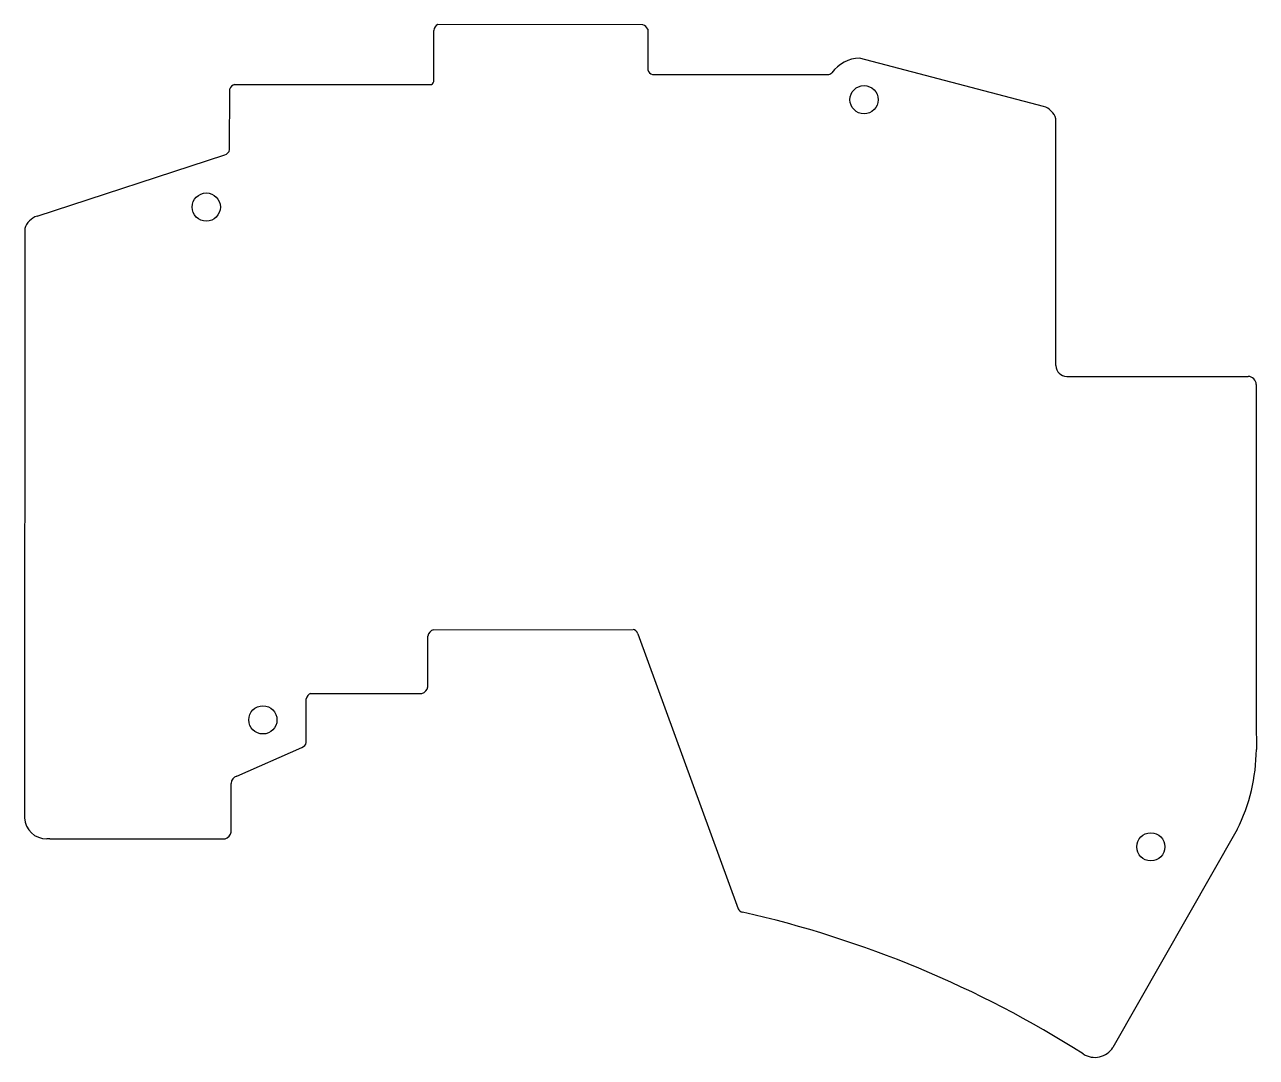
# Model space of a CAD drawing. Extents: x 35 to 149, y -145 to -49.
import ezdxf

# ---------------------------------------------------------------- set-up
doc = ezdxf.new("R2010")
doc.units = 0
doc.layers.add('BLACK', color=7, linetype='CONTINUOUS')

msp = doc.modelspace()

# ---------------------------------------------------------------- linework, layer by layer
at = {"layer": 'BLACK', "linetype": 'CONTINUOUS'}
for p, q in [((92.4031, -49.505), (73.532, -49.4739)), ((92.8531, -49.905), (92.877, -53.65)), ((73.147, -54.6011), (73.152, -50)), ((129.325, -57.0139), (112.371, -52.5555)), ((93.3009, -54.07), (109.427, -54.0643)), ((54.3414, -60.9913), (54.3509, -55.405)), ((54.8009, -55.005), (72.9448, -55.0009)), ((130.458, -80.8949), (130.463, -58.15)), ((36.602, -67.125), (53.902, -61.475)), ((35.4659, -68.2633), (35.458, -122.569)), ((131.458, -81.8949), (148.162, -81.892)), ((148.912, -82.642), (148.912, -113.755)), ((73.1333, -105.239), (91.502, -105.2)), ((72.6029, -110.485), (72.602, -105.825)), ((91.952, -105.6), (101.201, -130.94)), ((61.807, -111.099), (72.052, -111.1)), ((61.407, -115.621), (61.402, -111.6)), ((148.912, -113.755), (148.924, -116.274)), ((55.002, -118.715), (61.007, -116.071)), ((54.477, -123.875), (54.477, -119.395)), ((147.162, -123.64), (135.71, -143.725)), ((37.768, -124.501), (37.493, -124.5)), ((37.768, -124.501), (53.927, -124.5))]:
    msp.add_line(p, q, dxfattribs=at)
at = {"layer": 'BLACK'}
for centre in [(112.782, -56.389), (52.192, -66.289), (57.402, -113.539), (139.202, -125.239)]:
    msp.add_circle(centre, 1.3, dxfattribs=at)
for centre, radius, start, end in [((73.7428, -50.0265), 0.5914, 110.88, 177.432), ((92.2434, -50.1378), 0.6526, 20.8971, 75.8357), ((112.502, -55.875), 3.3221, 92.2659, 143.855), ((93.4444, -53.5013), 0.5865, -165.314, -104.162), ((109.489, -53.6372), 0.4316, -98.3127, -40.1512), ((54.9603, -55.6375), 0.6522, 104.146, 159.118), ((72.7113, -54.6318), 0.4368, -57.6774, 4.03007), ((128.808, -58.6704), 1.7354, 17.4503, 72.6614), ((53.7236, -60.8715), 0.6293, -73.5321, -10.9753), ((37.1226, -68.7807), 1.7356, 107.455, 162.657), ((131.458, -80.8949), 1, -179.999, -90.0001), ((148.162, -82.642), 0.75, -0.000153, 90.0002), ((73.3024, -105.926), 0.7076, 103.822, 171.795), ((91.3423, -105.833), 0.6526, 20.8981, 75.8361), ((62.0357, -111.698), 0.6412, 110.892, 171.215), ((71.866, -110.379), 0.7445, -75.5309, -8.1968), ((60.7742, -115.461), 0.6527, -69.1004, -14.1667), ((132.106, -116.144), 16.8187, -26.4676, -0.4439), ((55.1791, -119.394), 0.7021, -255.39, -179.951), ((37.458, -122.499), 2.0012, -177.995, -88.9979), ((53.7233, -123.766), 0.7615, -74.486, -8.20958), ((101.636, -130.795), 0.4584, -161.583, -97.3826), ((79.6096, -228.257), 99.4635, 57.55, 77.2405), ((134.048, -142.674), 1.9666, -122.963, -32.3147)]:
    msp.add_arc(centre, radius, start, end, dxfattribs=at)

doc.saveas('drawing.dxf')
